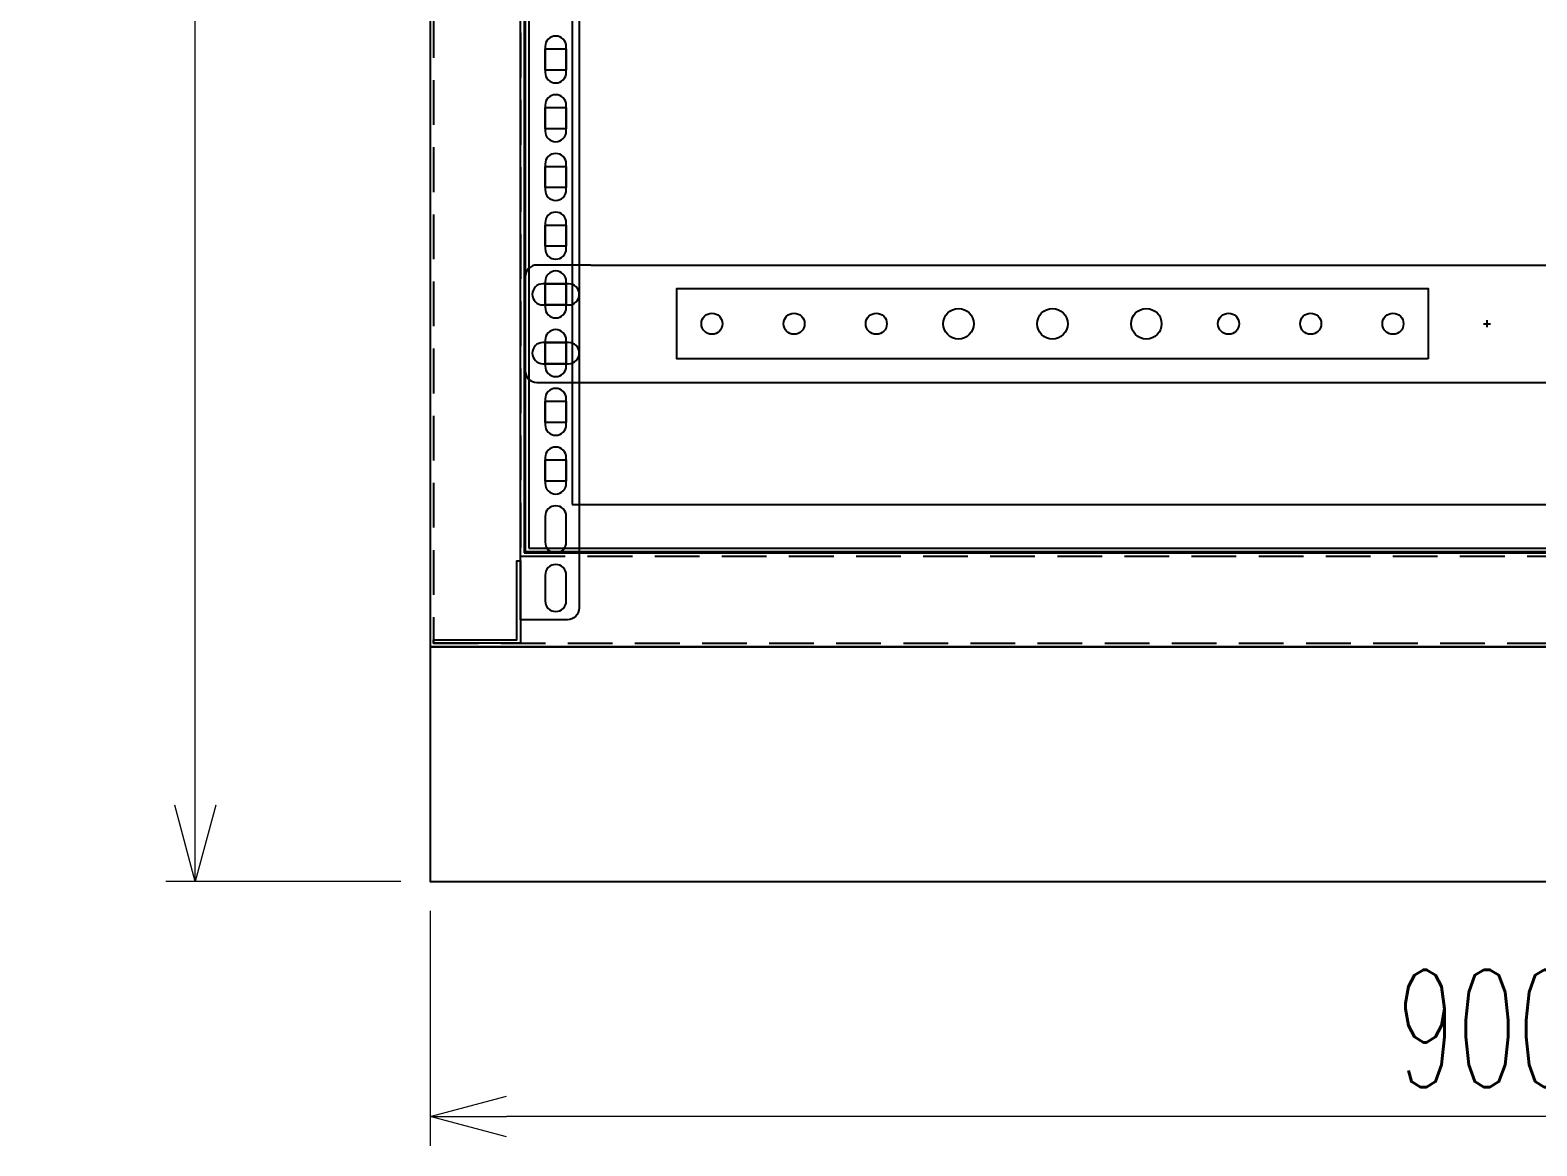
# Model space of a CAD drawing. Header units: millimetres. Extents: x 28713 to 59118, y -54378 to -19615.
# Drawn here: x 37285 to 37926, y -26430 to -25955 of the extents above; entities that cross this region are included whole.
import ezdxf

# ---------------------------------------------------------------- set-up
doc = ezdxf.new("R2010")
doc.units = ezdxf.units.MM
doc.header["$LTSCALE"] = 3
doc.linetypes.add('HIDDEN', pattern=[9.525, 6.35, -3.175])
for name, color, linetype in [('@.HIDDEN', 8, 'HIDDEN'), ('@.VISIBLE', 7, 'Continuous'), ('dim', 7, 'Continuous')]:
    doc.layers.add(name, color=color, linetype=linetype)
doc.styles.add('Ann_w01', font='romans.shx', dxfattribs={"width": 0.6, "bigfont": 'chineset.shx'})
doc.dimstyles.new('Dim 01_SC25', dxfattribs={"dimscale": 25, "dimtxt": 2, "dimasz": 1.3, "dimexe": 0.5, "dimexo": 0.5, "dimgap": 0.5, "dimtad": 1, "dimdec": 1, "dimzin": 12, "dimdsep": 46, "dimtxsty": 'Ann_w01', "dimblk": 'OPEN30', "dimcen": 1.5, "dimclrd": 6, "dimclre": 6, "dimclrt": 3, "dimadec": 1, "dimazin": 3, "dimtm": 1e-09, "dimtfac": 1, "dimtdec": 1, "dimtmove": 0, "dimatfit": 3, "dimldrblk": 'OPEN30', "dimfxl": 1, "dimtolj": 1, "dimlwd": 20, "dimlwe": 20, "dimarcsym": 0})

# ---------------------------------------------------------------- blocks, each defined once
blk = doc.blocks.new('_Open30')
at = {"color": 0, "linetype": 'ByBlock', "lineweight": -2}
for p, q in [((-1, 0.268), (0, 0)), ((0, 0), (-1, -0.268)), ((0, 0), (-1, 0))]:
    blk.add_line(p, q, dxfattribs=at)
blk = doc.blocks.new('*D203')
at = {"layer": 'Defpoints', "color": 0, "transparency": 16777216}
for p in [(37454.95, -26317.91), (38354.95, -26317.91), (37454.95, -26417.91)]:
    blk.add_point(p, dxfattribs=at)
at = {"layer": 'dim', "color": 6, "lineweight": 20, "transparency": 16777216}
for p, q in [((37454.95, -26330.41), (37454.95, -26430.41)), ((38354.95, -26330.41), (38354.95, -26430.41)), ((38322.45, -26417.91), (37487.45, -26417.91))]:
    blk.add_line(p, q, dxfattribs=at)
at = {"layer": 'dim', "color": 6, "lineweight": 20, "transparency": 16777216, "xscale": 32.5, "yscale": 32.5, "zscale": 32.5, "rotation": 180}
blk.add_blockref('_Open30', (37454.95, -26417.91), dxfattribs=at)
at = {"layer": 'dim', "color": 6, "lineweight": 20, "transparency": 16777216, "xscale": 32.5, "yscale": 32.5, "zscale": 32.5}
blk.add_blockref('_Open30', (38354.95, -26417.91), dxfattribs=at)
at = {"layer": 'dim', "color": 3, "transparency": 16777216, "insert": (37904.95, -26380.41), "char_height": 50, "attachment_point": 5, "style": 'Ann_w01'}
blk.add_mtext('\\A1;900', dxfattribs=at)
blk = doc.blocks.new('*D204')
at = {"layer": 'Defpoints', "color": 0, "transparency": 16777216}
for p in [(37354.95, -24717.91), (37454.95, -24717.91), (37454.95, -26317.91)]:
    blk.add_point(p, dxfattribs=at)
at = {"layer": 'dim', "color": 6, "lineweight": 20, "transparency": 16777216}
for p, q in [((37442.45, -24717.91), (37342.45, -24717.91)), ((37354.95, -26285.41), (37354.95, -24750.41)), ((37442.45, -26317.91), (37342.45, -26317.91))]:
    blk.add_line(p, q, dxfattribs=at)
at = {"layer": 'dim', "color": 6, "lineweight": 20, "transparency": 16777216, "xscale": 32.5, "yscale": 32.5, "zscale": 32.5}
for p, rotation in [((37354.95, -24717.91), 90), ((37354.95, -26317.91), 270)]:
    blk.add_blockref('_Open30', p, dxfattribs=dict(at, rotation=rotation))
at = {"layer": 'dim', "color": 3, "transparency": 16777216, "insert": (37317.45, -25517.91), "char_height": 50, "attachment_point": 5, "rotation": 90, "style": 'Ann_w01'}
blk.add_mtext('\\A1;1600', dxfattribs=at)
blk = doc.blocks.new('Oval 20x9')
at = {"layer": '@.VISIBLE', "color": 2}
blk.add_lwpolyline([(-5.5, -4.5), (5.5, -4.5, 0.414214), (10, 0), (10, 0, 0.414214), (5.5, 4.5), (-5.5, 4.5, 0.414214), (-10, 0), (-10, 0, 0.414214)], format="xyb", close=True, dxfattribs=at)

msp = doc.modelspace()

# ---------------------------------------------------------------- linework, layer by layer
for points in [[(37454.95, -26217.91), (38354.95, -26217.91), (38354.95, -24717.91), (37454.95, -24717.91)], [(37494.95, -26177.91), (38314.95, -26177.91), (38314.95, -24757.91), (37494.95, -24757.91)], [(37503.95, -25963.41), (37512.95, -25963.41), (37512.95, -25972.41), (37503.95, -25972.41)], [(37503.95, -25988.41), (37512.95, -25988.41), (37512.95, -25997.41), (37503.95, -25997.41)], [(37503.95, -26013.41), (37512.95, -26013.41), (37512.95, -26022.41), (37503.95, -26022.41)], [(37503.95, -26038.41), (37512.95, -26038.41), (37512.95, -26047.41), (37503.95, -26047.41)], [(37503.95, -26063.41), (37512.95, -26063.41), (37512.95, -26072.41), (37503.95, -26072.41)], [(37879.95, -26095.41), (37559.95, -26095.41), (37559.95, -26065.41), (37879.95, -26065.41)], [(37503.95, -26088.41), (37512.95, -26088.41), (37512.95, -26097.41), (37503.95, -26097.41)], [(37503.95, -26113.41), (37512.95, -26113.41), (37512.95, -26122.41), (37503.95, -26122.41)], [(37503.95, -26138.41), (37512.95, -26138.41), (37512.95, -26147.41), (37503.95, -26147.41)], [(38354.95, -26217.91), (37454.95, -26217.91), (37454.95, -26317.91), (38354.95, -26317.91)]]:
    msp.add_lwpolyline(points, close=True)
at = {"linetype": 'HIDDEN'}
for points in [[(37456.45, -26216.41), (38353.45, -26216.41), (38353.45, -24719.41), (37456.45, -24719.41)], [(37493.45, -26179.41), (38316.45, -26179.41), (38316.45, -24756.41), (37493.45, -24756.41)]]:
    msp.add_lwpolyline(points, close=True, dxfattribs=at)
at = {"color": 151}
for points in [[(37493.45, -24729.41), (37513.45, -24729.41, -0.414214), (37518.45, -24734.41), (37518.45, -26201.41, -0.414214), (37513.45, -26206.41), (37493.45, -26206.41)], [(37503.95, -25962.41), (37503.95, -25973.41, 0.414214), (37508.45, -25977.91), (37508.45, -25977.91, 0.414214), (37512.95, -25973.41), (37512.95, -25962.41, 0.414214), (37508.45, -25957.91), (37508.45, -25957.91, 0.414214)], [(37503.95, -25987.41), (37503.95, -25998.41, 0.414214), (37508.45, -26002.91), (37508.45, -26002.91, 0.414214), (37512.95, -25998.41), (37512.95, -25987.41, 0.414214), (37508.45, -25982.91), (37508.45, -25982.91, 0.414214)], [(37503.95, -26012.41), (37503.95, -26023.41, 0.414214), (37508.45, -26027.91), (37508.45, -26027.91, 0.414214), (37512.95, -26023.41), (37512.95, -26012.41, 0.414214), (37508.45, -26007.91), (37508.45, -26007.91, 0.414214)], [(37503.95, -26037.41), (37503.95, -26048.41, 0.414214), (37508.45, -26052.91), (37508.45, -26052.91, 0.414214), (37512.95, -26048.41), (37512.95, -26037.41, 0.414214), (37508.45, -26032.91), (37508.45, -26032.91, 0.414214)], [(37503.95, -26062.41), (37503.95, -26073.41, 0.414214), (37508.45, -26077.91), (37508.45, -26077.91, 0.414214), (37512.95, -26073.41), (37512.95, -26062.41, 0.414214), (37508.45, -26057.91), (37508.45, -26057.91, 0.414214)], [(37503.95, -26087.41), (37503.95, -26098.41, 0.414214), (37508.45, -26102.91), (37508.45, -26102.91, 0.414214), (37512.95, -26098.41), (37512.95, -26087.41, 0.414214), (37508.45, -26082.91), (37508.45, -26082.91, 0.414214)], [(37503.95, -26112.41), (37503.95, -26123.41, 0.414214), (37508.45, -26127.91), (37508.45, -26127.91, 0.414214), (37512.95, -26123.41), (37512.95, -26112.41, 0.414214), (37508.45, -26107.91), (37508.45, -26107.91, 0.414214)], [(37503.95, -26137.41), (37503.95, -26148.41, 0.414214), (37508.45, -26152.91), (37508.45, -26152.91, 0.414214), (37512.95, -26148.41), (37512.95, -26137.41, 0.414214), (37508.45, -26132.91), (37508.45, -26132.91, 0.414214)], [(37503.95, -26162.41), (37503.95, -26173.41, 0.414214), (37508.45, -26177.91), (37508.45, -26177.91, 0.414214), (37512.95, -26173.41), (37512.95, -26162.41, 0.414214), (37508.45, -26157.91), (37508.45, -26157.91, 0.414214)], [(37503.95, -26187.41), (37503.95, -26198.41, 0.414214), (37508.45, -26202.91), (37508.45, -26202.91, 0.414214), (37512.95, -26198.41), (37512.95, -26187.41, 0.414214), (37508.45, -26182.91), (37508.45, -26182.91, 0.414214)]]:
    msp.add_lwpolyline(points, format="xyb", close=True, dxfattribs=at)
at = {"color": 6}
for points in [[(37495.45, -26177.41), (38314.45, -26177.41), (38314.45, -24758.41), (37495.45, -24758.41)], [(37496.95, -26175.91), (38312.95, -26175.91), (38312.95, -24759.91), (37496.95, -24759.91)], [(37515.45, -26157.41), (38294.45, -26157.41), (38294.45, -24778.41), (37515.45, -24778.41)]]:
    msp.add_lwpolyline(points, close=True, dxfattribs=at)
at = {"color": 1}
msp.add_lwpolyline([(37493.45, -26181.41), (37493.45, -26216.41), (37456.45, -26216.41), (37456.45, -26214.91), (37491.95, -26214.91), (37491.95, -26181.41)], close=True, dxfattribs=at)
for centre, radius in [((37679.95, -26080.41), 6.5), ((37719.95, -26080.41), 6.5), ((37759.95, -26080.41), 6.5), ((37574.95, -26080.41), 4.5), ((37609.95, -26080.41), 4.5), ((37644.95, -26080.41), 4.5), ((37794.95, -26080.41), 4.5), ((37829.95, -26080.41), 4.5), ((37864.95, -26080.41), 4.5)]:
    msp.add_circle(centre, radius)
at = {"layer": '@.HIDDEN', "linetype": 'HIDDEN'}
for p, q in [((37903.45, -26080.41), (37906.45, -26080.41)), ((37904.95, -26078.91), (37904.95, -26081.91))]:
    msp.add_line(p, q, dxfattribs=at)
at = {"layer": '@.VISIBLE'}
for p, q in [((37523.45, -26055.41), (38286.45, -26055.41)), ((37523.45, -26105.41), (38286.45, -26105.41))]:
    msp.add_line(p, q, dxfattribs=at)
msp.add_lwpolyline([(37523.45, -26055.41), (37500.45, -26055.41, 0.414214), (37495.45, -26060.41), (37495.45, -26100.41, 0.414214), (37500.45, -26105.41), (37523.45, -26105.41)], format="xyb", dxfattribs=at)

# ---------------------------------------------------------------- block references
for p in [(37508.45, -26067.91), (37508.45, -26092.91)]:
    msp.add_blockref('Oval 20x9', p, dxfattribs=at)

# ---------------------------------------------------------------- dimensions: what is measured, and where the dimension line sits
at = {"layer": 'dim'}
dim = msp.add_linear_dim(base=(37354.95, -24717.91), p1=(37454.95, -26317.91), p2=(37454.95, -24717.91), angle=90, dimstyle='Dim 01_SC25', dxfattribs=at)
dim.commit()
dim.dimension.update_dxf_attribs({"geometry": '*D204', "text_midpoint": (37317.45, -25517.91)})
dim = msp.add_linear_dim(base=(37454.95, -26417.91), p1=(38354.95, -26317.91), p2=(37454.95, -26317.91), dimstyle='Dim 01_SC25', dxfattribs=at)
dim.commit()
dim.dimension.update_dxf_attribs({"geometry": '*D203', "text_midpoint": (37904.95, -26380.41)})

doc.saveas('drawing.dxf')
